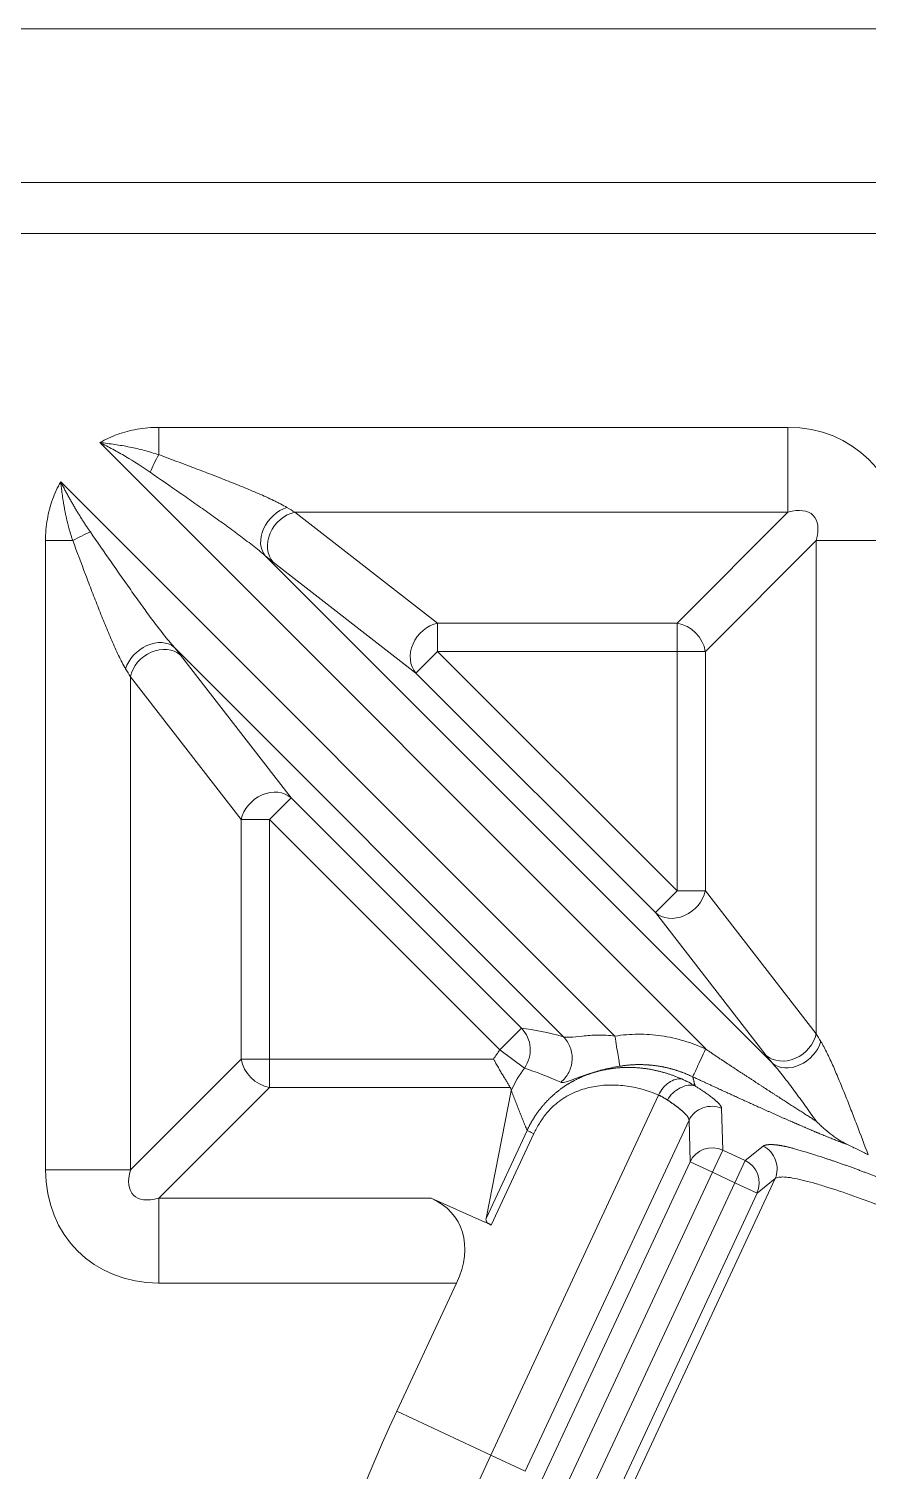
# Model space of a CAD drawing. Header units: millimetres. Extents: x 559 to 1112, y 323 to 643.
# Drawn here: x 726.22 to 739.93, y 462.88 to 486.45 of the extents above; entities that cross this region are included whole.
import ezdxf

# ---------------------------------------------------------------- set-up
doc = ezdxf.new("R2010")
doc.units = ezdxf.units.MM
doc.layers.add('core', color=7, linetype='Continuous', lineweight=20)

msp = doc.modelspace()

# ---------------------------------------------------------------- linework, layer by layer
at = {"layer": 'core', "lineweight": 13}
for p, q in [((720.815, 486.447), (764.67, 486.447)), ((723.323, 483.104), (765.062, 483.104)), ((738.621, 479.936), (728.34, 479.936)), ((728.34, 479.491), (728.34, 479.936)), ((738.621, 479.936), (738.621, 478.549)), ((737.283, 469.785), (727.38, 479.688)), ((726.739, 479.048), (735.795, 469.991)), ((730.565, 478.549), (738.621, 478.549)), ((730.565, 478.549), (732.898, 476.738)), ((736.81, 476.738), (738.621, 478.549)), ((726.491, 478.087), (726.936, 478.087)), ((726.491, 478.087), (726.491, 467.806)), ((739.084, 478.087), (737.273, 476.276)), ((739.084, 478.087), (740.47, 478.087)), ((739.084, 478.087), (739.084, 470.031)), ((738.371, 469.547), (730.081, 477.837)), ((732.543, 475.922), (730.211, 477.733)), ((736.81, 476.738), (732.898, 476.738)), ((732.898, 476.276), (732.898, 476.738)), ((736.81, 476.738), (736.81, 476.276)), ((728.591, 476.346), (734.955, 469.981)), ((728.694, 476.216), (730.505, 473.884)), ((732.543, 475.922), (732.898, 476.276)), ((732.898, 476.276), (736.81, 476.276)), ((732.898, 476.276), (736.81, 472.363)), ((736.81, 476.276), (736.81, 472.363)), ((736.81, 476.276), (737.273, 476.276)), ((737.273, 472.363), (737.273, 476.276)), ((727.878, 467.806), (727.878, 475.862)), ((729.689, 473.529), (727.878, 475.862)), ((732.543, 475.922), (736.456, 472.009)), ((730.151, 473.529), (730.505, 473.884)), ((734.269, 470.12), (730.505, 473.884)), ((729.689, 473.529), (729.689, 469.617)), ((729.689, 473.529), (730.151, 473.529)), ((733.914, 469.766), (730.151, 473.529)), ((730.151, 469.617), (730.151, 473.529)), ((736.81, 472.363), (736.456, 472.009)), ((737.273, 472.363), (736.81, 472.363)), ((737.273, 472.363), (739.084, 470.031)), ((738.267, 469.676), (736.456, 472.009)), ((734.269, 470.12), (733.914, 469.766)), ((727.878, 467.806), (729.689, 469.617)), ((730.151, 469.617), (729.689, 469.617)), ((733.812, 469.617), (730.151, 469.617)), ((730.151, 469.154), (730.151, 469.617)), ((734.316, 469.47), (733.914, 469.766)), ((730.151, 469.154), (728.34, 467.343)), ((730.151, 469.154), (734.085, 469.154)), ((733.689, 467.012), (734.099, 469.098)), ((733.765, 463.148), (736.508, 469.029)), ((737.539, 468.813), (737.557, 468.13)), ((734.359, 468.45), (733.689, 467.012)), ((734.331, 462.884), (737.006, 468.62)), ((737.024, 467.937), (737.006, 468.62)), ((734.471, 468.398), (733.775, 466.904)), ((737.923, 467.96), (738.218, 468.195)), ((737.388, 467.768), (737.557, 468.13)), ((737.923, 467.96), (737.557, 468.13)), ((737.923, 467.96), (737.753, 467.597)), ((727.878, 467.806), (726.491, 467.806)), ((737.024, 467.937), (734.607, 462.756)), ((737.388, 467.768), (734.971, 462.586)), ((737.024, 467.937), (737.388, 467.768)), ((737.753, 467.597), (737.388, 467.768)), ((735.337, 462.415), (737.753, 467.597)), ((738.413, 467.663), (735.854, 462.174)), ((737.753, 467.597), (738.118, 467.427)), ((738.413, 467.663), (738.118, 467.427)), ((728.34, 465.957), (728.34, 467.343)), ((732.791, 467.343), (728.34, 467.343)), ((733.672, 466.95), (732.791, 467.343)), ((735.701, 462.245), (738.118, 467.427)), ((728.34, 465.957), (733.206, 465.957)), ((732.23, 463.864), (733.206, 465.957)), ((732.23, 463.864), (733.765, 463.148)), ((734.331, 462.884), (733.765, 463.148))]:
    msp.add_line(p, q, dxfattribs=at)
for centre, radius, start, end in [((719.145, 487.282), 85.99, 282.44405, 347.55593), ((719.145, 487.282), 84.657, 283.17659, 346.81803), ((755.361, 453.078), 25.522, 155, 194.8096), ((755.361, 453.078), 23.828, 155, 0)]:
    msp.add_arc(centre, radius, start, end, dxfattribs=at)
for centre, major_axis, ratio, start_param, end_param in [((738.28, 477.746), (1.665, 1.665), 0.854588, 5.576034, 6.990337), ((730.436, 478.191), (0.32, 0.388), 0.741911, 0.836997, 3.011237), ((728.815, 479.936), (-2.025, 1.504), 0.059018, 2.541078, 2.656461), ((738.28, 477.746), (0.753, 0.753), 0.472398, 5.576034, 6.990337), ((730.565, 478.087), (-0.308, -0.397), 0.818985, 3.900323, 6.130707), ((728.461, 479.581), (-2.024, 2.008), 0.061627, 2.558355, 2.673737), ((732.898, 476.276), (-0.308, -0.397), 0.818985, 3.900323, 6.130707), ((736.81, 476.276), (0.356, -0.356), 0.854588, 0.863645, 2.277948), ((728.236, 475.991), (0.388, 0.32), 0.741911, 0.130355, 2.304596), ((728.34, 475.862), (-0.397, -0.308), 0.818985, 3.294071, 5.524455), ((726.846, 477.967), (-2.008, 2.024), 0.061627, 3.609448, 3.72483), ((726.491, 477.612), (-1.504, 2.025), 0.059018, 3.626725, 3.742107), ((730.151, 473.529), (-0.397, -0.308), 0.818985, 3.294071, 5.524455), ((736.81, 472.363), (-0.397, -0.308), 0.818985, 0.152478, 2.382862), ((736.415, 468.267), (-3.138, 1.625), 0.298083, 5.343364, 5.607918), ((733.914, 469.766), (-0.061, -0.499), 0.990067, 1.062202, 2.472985), ((738.621, 470.031), (0.397, 0.308), 0.818985, 3.294071, 5.524455), ((738.725, 469.901), (-0.388, -0.32), 0.741911, 0.130355, 2.304596), ((740.47, 468.281), (-1.504, 2.025), 0.059018, 0.485132, 0.600514), ((730.151, 469.617), (-0.356, 0.356), 0.854588, 0.863645, 2.277948), ((735.94, 468.243), (-0.87, 2.389), 0.989133, 0.582209, 0.653912), ((740.116, 467.926), (-2.008, 2.024), 0.061627, 0.467855, 0.583238), ((735.94, 468.243), (-0.699, 1.922), 0.983816, 0.582209, 0.793832), ((736.061, 467.913), (-2.662, 1.613), 0.20397, 5.278586, 5.54314), ((735.94, 468.244), (-0.695, 1.923), 0.983814, 0.79612, 0.800888), ((737.388, 467.768), (-0.402, -0.011), 0.993174, 4.25257, 5.817896), ((737.753, 467.597), (-0.25, 0.315), 0.993174, 3.606882, 5.172208), ((728.681, 468.147), (-1.665, -1.665), 0.854588, 5.576034, 6.990337), ((728.681, 468.147), (0.753, 0.753), 0.472398, 2.434441, 3.848744), ((731.452, 465.957), (1.781, 0.999), 0.635013, 5.559476, 6.724438), ((734.139, 467.03), (0.451, 0.036), 0.374951, 3.03679, 3.368383)]:
    msp.add_ellipse(centre, major_axis=major_axis, ratio=ratio, start_param=start_param, end_param=end_param, dxfattribs=at)
for points, degree in [([(765.062, 483.932), (751.149, 483.934), (737.236, 483.935), (723.323, 483.937)], 3), ([(726.491, 478.087), (726.491, 478.208), (726.512, 478.44), (726.596, 478.76), (726.686, 478.955), (726.739, 479.048)], 3), ([(735.795, 469.991), (735.92, 470.012), (736.173, 470.032), (736.553, 470.005), (736.925, 469.923), (737.163, 469.833), (737.278, 469.78)], 3), ([(735.876, 469.5), (735.874, 469.508), (735.868, 469.547), (735.848, 469.667), (735.823, 469.821), (735.805, 469.934), (735.795, 469.991)], 3), ([(736.508, 469.029), (736.528, 469.072), (736.583, 469.154), (736.678, 469.238), (736.78, 469.291), (736.854, 469.298), (736.886, 469.291)], 3), ([(736.655, 468.947), (736.677, 468.989), (736.736, 469.066), (736.86, 469.151), (736.993, 469.198), (737.071, 469.191), (737.106, 469.178)], 3), ([(736.886, 469.291), (736.926, 469.274), (737.002, 469.237), (737.072, 469.198), (737.106, 469.178)], 3), ([(737.066, 469.327), (737.076, 469.301), (737.096, 469.204), (737.106, 469.178)], 2), ([(734.359, 468.45), (734.101, 469.1)], 1), ([(733.775, 466.904), (733.678, 466.958)], 1)]:
    msp.add_open_spline(points, degree=degree, dxfattribs=at)
for points, degree, knots in [([(727.38, 479.688), (727.472, 479.741), (727.665, 479.83), (727.983, 479.915), (728.218, 479.936), (728.34, 479.936)], 3, [0, 0, 0, 0, 0.332317, 0.666159, 1, 1, 1, 1]), ([(727.38, 479.688), (727.461, 479.679), (727.543, 479.669), (727.705, 479.645), (727.786, 479.631), (727.946, 479.599), (728.026, 479.58), (728.183, 479.538), (728.261, 479.515), (728.339, 479.488)], 3, [0, 0, 0, 0, 0.25, 0.25, 0.5, 0.5, 0.75, 0.75, 1, 1, 1, 1]), ([(728.201, 479.205), (728.07, 479.295), (727.936, 479.38), (727.731, 479.501), (727.661, 479.54), (727.521, 479.615), (727.451, 479.652), (727.38, 479.688)], 3, [0, 0, 0, 0, 0.5, 0.5, 0.75, 0.75, 1, 1, 1, 1]), ([(728.34, 479.491), (728.315, 479.445), (728.29, 479.396), (728.242, 479.299), (728.22, 479.25), (728.2, 479.203)], 3, [0, 0, 0, 0, 0.5, 0.5, 1, 1, 1, 1]), ([(728.34, 479.491), (728.527, 479.422), (728.712, 479.352), (728.989, 479.247), (729.081, 479.212), (729.264, 479.142), (729.355, 479.106), (729.535, 479.035), (729.625, 478.999), (729.8, 478.927), (729.887, 478.891), (730.013, 478.836), (730.055, 478.818), (730.137, 478.781), (730.177, 478.762), (730.236, 478.734), (730.256, 478.724), (730.294, 478.705), (730.313, 478.696), (730.369, 478.666), (730.404, 478.647), (730.436, 478.627)], 3, [0, 0, 0, 0, 0.25, 0.25, 0.375, 0.375, 0.5, 0.5, 0.625, 0.625, 0.75, 0.75, 0.8125, 0.8125, 0.875, 0.875, 0.90625, 0.90625, 0.9375, 0.9375, 1, 1, 1, 1]), ([(726.936, 478.087), (726.933, 478.096), (726.927, 478.115), (726.918, 478.142), (726.909, 478.17), (726.9, 478.197), (726.892, 478.225), (726.884, 478.252), (726.876, 478.28), (726.869, 478.307), (726.862, 478.335), (726.855, 478.362), (726.848, 478.389), (726.841, 478.417), (726.835, 478.444), (726.829, 478.472), (726.823, 478.499), (726.817, 478.527), (726.811, 478.554), (726.806, 478.581), (726.801, 478.609), (726.796, 478.636), (726.791, 478.664), (726.786, 478.691), (726.782, 478.719), (726.778, 478.746), (726.773, 478.773), (726.769, 478.801), (726.766, 478.828), (726.762, 478.856), (726.758, 478.883), (726.755, 478.911), (726.751, 478.938), (726.748, 478.965), (726.745, 478.993), (726.742, 479.02), (726.74, 479.038), (726.739, 479.048)], 3, [0, 0, 0, 0, 0.029648, 0.059195, 0.088646, 0.118006, 0.147277, 0.176461, 0.205564, 0.234588, 0.263539, 0.292421, 0.321238, 0.349992, 0.378686, 0.407323, 0.435906, 0.464437, 0.492922, 0.521363, 0.549763, 0.578124, 0.606446, 0.634732, 0.662985, 0.691207, 0.719399, 0.747564, 0.775703, 0.803818, 0.831909, 0.859977, 0.888023, 0.916048, 0.944052, 0.972036, 1, 1, 1, 1]), ([(726.739, 479.048), (726.744, 479.038), (726.754, 479.017), (726.77, 478.987), (726.786, 478.957), (726.801, 478.927), (726.817, 478.898), (726.833, 478.868), (726.849, 478.839), (726.865, 478.809), (726.881, 478.78), (726.897, 478.751), (726.913, 478.722), (726.93, 478.694), (726.946, 478.665), (726.963, 478.637), (726.98, 478.608), (726.997, 478.58), (727.013, 478.552), (727.03, 478.524), (727.048, 478.497), (727.065, 478.469), (727.082, 478.442), (727.099, 478.414), (727.117, 478.387), (727.135, 478.36), (727.152, 478.333), (727.17, 478.306), (727.188, 478.28), (727.206, 478.253), (727.218, 478.236), (727.224, 478.227)], 3, [0, 0, 0, 0, 0.035522, 0.070966, 0.10633, 0.141617, 0.176825, 0.211957, 0.247012, 0.281992, 0.316896, 0.351725, 0.386479, 0.42116, 0.455768, 0.490303, 0.524766, 0.559157, 0.593477, 0.627727, 0.661907, 0.696018, 0.730061, 0.764035, 0.797942, 0.831782, 0.865556, 0.899264, 0.932907, 0.966485, 1, 1, 1, 1]), ([(730.081, 477.837), (730.049, 477.865), (730.015, 477.894), (729.945, 477.952), (729.909, 477.981), (729.835, 478.039), (729.798, 478.067), (729.723, 478.125), (729.685, 478.153), (729.57, 478.239), (729.492, 478.296), (729.334, 478.41), (729.255, 478.467), (729.095, 478.58), (729.014, 478.637), (728.852, 478.751), (728.771, 478.807), (728.527, 478.977), (728.364, 479.09), (728.2, 479.203)], 3, [0, 0, 0, 0, 0.0625, 0.0625, 0.125, 0.125, 0.1875, 0.1875, 0.25, 0.25, 0.375, 0.375, 0.5, 0.5, 0.625, 0.625, 0.75, 0.75, 1, 1, 1, 1]), ([(727.224, 478.227), (727.177, 478.207), (727.128, 478.185), (727.031, 478.137), (726.982, 478.112), (726.936, 478.087)], 3, [0, 0, 0, 0, 0.5, 0.5, 1, 1, 1, 1]), ([(726.936, 478.087), (727.005, 477.9), (727.075, 477.715), (727.18, 477.438), (727.215, 477.346), (727.285, 477.163), (727.321, 477.072), (727.392, 476.892), (727.428, 476.803), (727.5, 476.627), (727.536, 476.541), (727.591, 476.414), (727.609, 476.372), (727.646, 476.29), (727.665, 476.25), (727.703, 476.171), (727.722, 476.133), (727.761, 476.058), (727.78, 476.023), (727.8, 475.991)], 3, [0, 0, 0, 0, 0.25, 0.25, 0.375, 0.375, 0.5, 0.5, 0.625, 0.625, 0.75, 0.75, 0.8125, 0.8125, 0.875, 0.875, 0.9375, 0.9375, 1, 1, 1, 1]), ([(728.591, 476.346), (728.562, 476.378), (728.533, 476.412), (728.475, 476.482), (728.446, 476.518), (728.388, 476.592), (728.36, 476.629), (728.303, 476.704), (728.274, 476.742), (728.188, 476.857), (728.131, 476.935), (728.017, 477.093), (727.961, 477.172), (727.847, 477.332), (727.79, 477.413), (727.676, 477.575), (727.62, 477.656), (727.45, 477.9), (727.337, 478.063), (727.224, 478.227)], 3, [0, 0, 0, 0, 0.0625, 0.0625, 0.125, 0.125, 0.1875, 0.1875, 0.25, 0.25, 0.375, 0.375, 0.5, 0.5, 0.625, 0.625, 0.75, 0.75, 1, 1, 1, 1]), ([(734.91, 469.236), (734.937, 469.259), (734.962, 469.283), (735.006, 469.338), (735.025, 469.367), (735.057, 469.43), (735.069, 469.463), (735.088, 469.53), (735.094, 469.565), (735.098, 469.635), (735.096, 469.67), (735.086, 469.739), (735.077, 469.773), (735.053, 469.839), (735.038, 469.87), (735.001, 469.929), (734.979, 469.956), (734.955, 469.981)], 3, [0, 0, 0, 0, 0.125, 0.125, 0.25, 0.25, 0.375, 0.375, 0.5, 0.5, 0.625, 0.625, 0.75, 0.75, 0.875, 0.875, 1, 1, 1, 1]), ([(735.795, 469.991), (735.701, 470.004), (735.607, 470.009), (735.427, 470.007), (735.255, 469.992), (735.085, 469.972), (734.994, 469.971), (734.965, 469.977), (734.955, 469.981)], 3, [0, 0, 0, 0, 0.25, 0.25, 0.5, 0.75, 0.875, 1, 1, 1, 1]), ([(739.933, 468.053), (739.871, 468.219), (739.809, 468.383), (739.715, 468.628), (739.684, 468.709), (739.621, 468.87), (739.589, 468.95), (739.526, 469.109), (739.494, 469.188), (739.429, 469.343), (739.397, 469.419), (739.348, 469.531), (739.331, 469.567), (739.306, 469.622), (739.298, 469.64), (739.281, 469.675), (739.273, 469.693), (739.247, 469.745), (739.23, 469.778), (739.205, 469.826), (739.196, 469.842), (739.179, 469.873), (739.17, 469.887), (739.161, 469.901)], 3, [0, 0, 0, 0, 0.25, 0.25, 0.375, 0.375, 0.5, 0.5, 0.625, 0.625, 0.75, 0.75, 0.8125, 0.8125, 0.84375, 0.84375, 0.875, 0.875, 0.9375, 0.9375, 0.96875, 0.96875, 1, 1, 1, 1]), ([(733.812, 469.617), (733.816, 469.611), (733.819, 469.605), (733.825, 469.593), (733.835, 469.575), (733.845, 469.557), (733.858, 469.534), (733.865, 469.522), (733.878, 469.499), (733.885, 469.488), (733.904, 469.454), (733.917, 469.432), (733.936, 469.399), (733.942, 469.388), (733.955, 469.367), (733.961, 469.357), (733.979, 469.326), (733.991, 469.307), (734.008, 469.279), (734.013, 469.27), (734.024, 469.252), (734.029, 469.244), (734.044, 469.219), (734.054, 469.204), (734.07, 469.177), (734.078, 469.165), (734.085, 469.154)], 3, [0, 0, 0, 0, 0.03125, 0.03125, 0.0625, 0.125, 0.125, 0.1875, 0.1875, 0.25, 0.25, 0.375, 0.375, 0.4375, 0.4375, 0.5, 0.5, 0.625, 0.625, 0.6875, 0.6875, 0.75, 0.75, 0.875, 0.875, 1, 1, 1, 1]), ([(737.278, 469.78), (737.252, 469.724), (737.201, 469.615), (737.134, 469.472), (737.084, 469.364), (737.069, 469.333), (737.066, 469.327)], 3, [0, 0, 0, 0, 0.25, 0.5, 0.75, 1, 1, 1, 1]), ([(737.278, 469.78), (737.295, 469.768), (737.328, 469.746), (737.378, 469.713), (737.427, 469.68), (737.476, 469.647), (737.524, 469.615), (737.572, 469.583), (737.62, 469.551), (737.666, 469.52), (737.713, 469.489), (737.759, 469.459), (737.804, 469.429), (737.85, 469.399), (737.894, 469.37), (737.938, 469.341), (737.982, 469.313), (738.025, 469.285), (738.068, 469.257), (738.11, 469.229), (738.152, 469.202), (738.193, 469.176), (738.233, 469.149), (738.274, 469.123), (738.313, 469.097), (738.353, 469.072), (738.391, 469.047), (738.43, 469.022), (738.467, 468.998), (738.505, 468.974), (738.541, 468.95), (738.577, 468.927), (738.613, 468.904), (738.648, 468.881), (738.683, 468.859), (738.717, 468.837), (738.751, 468.816), (738.784, 468.794), (738.817, 468.773), (738.849, 468.753), (738.88, 468.732), (738.911, 468.712), (738.942, 468.692), (738.972, 468.673), (739.001, 468.654), (739.03, 468.635), (739.059, 468.617), (739.078, 468.605), (739.087, 468.599)], 3, [0, 0, 0, 0, 0.027836, 0.055399, 0.08269, 0.10971, 0.136457, 0.162933, 0.189137, 0.215069, 0.24073, 0.266119, 0.291236, 0.316082, 0.340656, 0.364959, 0.388991, 0.412752, 0.436241, 0.45946, 0.482408, 0.505084, 0.52749, 0.549626, 0.57149, 0.593085, 0.614409, 0.635462, 0.656246, 0.676759, 0.697003, 0.716977, 0.736681, 0.756116, 0.775281, 0.794177, 0.812805, 0.831163, 0.849252, 0.867073, 0.884626, 0.901911, 0.918928, 0.935676, 0.952158, 0.968372, 0.984319, 1, 1, 1, 1]), ([(734.359, 468.45), (734.362, 468.455), (734.368, 468.467), (734.376, 468.484), (734.384, 468.501), (734.393, 468.518), (734.402, 468.535), (734.411, 468.552), (734.42, 468.568), (734.429, 468.585), (734.439, 468.601), (734.448, 468.617), (734.458, 468.634), (734.468, 468.65), (734.478, 468.666), (734.489, 468.682), (734.499, 468.697), (734.51, 468.713), (734.521, 468.729), (734.532, 468.744), (734.543, 468.759), (734.554, 468.775), (734.566, 468.79), (734.577, 468.805), (734.589, 468.82), (734.601, 468.834), (734.613, 468.849), (734.626, 468.863), (734.638, 468.878), (734.651, 468.892), (734.663, 468.906), (734.676, 468.92), (734.689, 468.934), (734.703, 468.947), (734.716, 468.961), (734.73, 468.974), (734.743, 468.987), (734.757, 469), (734.771, 469.013), (734.785, 469.026), (734.8, 469.039), (734.814, 469.051), (734.829, 469.063), (734.843, 469.076), (734.858, 469.088), (734.873, 469.099), (734.888, 469.111), (734.904, 469.123), (734.919, 469.134), (734.935, 469.145), (734.95, 469.156), (734.966, 469.167), (734.982, 469.178), (734.998, 469.188), (735.014, 469.199), (735.031, 469.209), (735.047, 469.219), (735.064, 469.229), (735.081, 469.239), (735.098, 469.248), (735.115, 469.257), (735.132, 469.267), (735.149, 469.275), (735.166, 469.284), (735.184, 469.293), (735.201, 469.301), (735.219, 469.31), (735.237, 469.318), (735.255, 469.325), (735.273, 469.333), (735.291, 469.341), (735.309, 469.348), (735.328, 469.355), (735.346, 469.362), (735.365, 469.369), (735.383, 469.375), (735.396, 469.379), (735.402, 469.381)], 3, [0, 0, 0, 0, 0.01248, 0.024955, 0.037427, 0.049896, 0.062364, 0.074832, 0.087302, 0.099774, 0.11225, 0.12473, 0.137217, 0.149711, 0.162214, 0.174726, 0.187249, 0.199784, 0.212333, 0.224896, 0.237475, 0.25007, 0.262683, 0.275316, 0.287969, 0.300643, 0.31334, 0.32606, 0.338806, 0.351577, 0.364376, 0.377203, 0.390059, 0.402946, 0.415864, 0.428814, 0.441799, 0.454818, 0.467873, 0.480965, 0.494095, 0.507263, 0.520472, 0.533722, 0.547013, 0.560348, 0.573726, 0.58715, 0.600619, 0.614135, 0.627699, 0.641312, 0.654974, 0.668687, 0.682452, 0.696269, 0.710139, 0.724063, 0.738042, 0.752077, 0.766169, 0.780319, 0.794526, 0.808793, 0.82312, 0.837508, 0.851957, 0.866468, 0.881043, 0.895681, 0.910385, 0.925153, 0.939987, 0.954889, 0.969857, 0.984894, 1, 1, 1, 1]), ([(734.91, 469.236), (734.925, 469.232), (734.947, 469.233), (734.99, 469.243), (735.005, 469.247), (735.04, 469.258), (735.097, 469.278), (735.167, 469.305), (735.274, 469.344), (735.333, 469.365), (735.4, 469.386)], 3, [0, 0, 0, 0, 0.25, 0.25, 0.375, 0.375, 0.5, 0.75, 0.75, 1, 1, 1, 1]), ([(735.4, 469.386), (735.433, 469.396), (735.467, 469.407), (735.54, 469.428), (735.578, 469.438), (735.658, 469.457), (735.699, 469.467), (735.785, 469.484), (735.83, 469.493), (735.876, 469.5)], 3, [0, 0, 0, 0, 0.25, 0.25, 0.5, 0.5, 0.75, 0.75, 1, 1, 1, 1]), ([(735.402, 469.381), (735.408, 469.383), (735.42, 469.388), (735.439, 469.393), (735.458, 469.399), (735.477, 469.405), (735.496, 469.41), (735.515, 469.416), (735.534, 469.421), (735.554, 469.425), (735.574, 469.43), (735.593, 469.435), (735.613, 469.439), (735.634, 469.443), (735.654, 469.447), (735.674, 469.451), (735.695, 469.454), (735.716, 469.458), (735.736, 469.461), (735.757, 469.463), (735.779, 469.466), (735.8, 469.469), (735.821, 469.471), (735.843, 469.473), (735.865, 469.475), (735.886, 469.476), (735.908, 469.477), (735.93, 469.478), (735.953, 469.479), (735.975, 469.48), (735.997, 469.48), (736.02, 469.48), (736.043, 469.48), (736.065, 469.479), (736.088, 469.479), (736.111, 469.478), (736.134, 469.476), (736.158, 469.475), (736.181, 469.473), (736.204, 469.471), (736.228, 469.469), (736.251, 469.466), (736.275, 469.463), (736.299, 469.46), (736.323, 469.457), (736.347, 469.453), (736.371, 469.449), (736.395, 469.444), (736.419, 469.44), (736.443, 469.435), (736.467, 469.429), (736.492, 469.424), (736.516, 469.418), (736.541, 469.412), (736.565, 469.405), (736.59, 469.398), (736.614, 469.391), (736.639, 469.384), (736.664, 469.376), (736.688, 469.368), (736.713, 469.36), (736.738, 469.351), (736.763, 469.342), (736.787, 469.332), (736.812, 469.322), (736.837, 469.312), (736.862, 469.302), (736.878, 469.295), (736.886, 469.291)], 3, [0, 0, 0, 0, 0.011956, 0.024004, 0.036144, 0.048376, 0.060701, 0.073119, 0.085631, 0.098237, 0.110937, 0.123732, 0.136623, 0.149608, 0.16269, 0.175867, 0.189142, 0.202512, 0.215981, 0.229546, 0.243209, 0.256971, 0.27083, 0.284788, 0.298845, 0.313002, 0.327257, 0.341613, 0.356068, 0.370623, 0.385279, 0.400036, 0.414893, 0.429852, 0.444912, 0.460074, 0.475337, 0.490702, 0.50617, 0.52174, 0.537412, 0.553188, 0.569066, 0.585048, 0.601133, 0.617322, 0.633614, 0.65001, 0.666511, 0.683115, 0.699824, 0.716638, 0.733556, 0.750579, 0.767708, 0.784941, 0.80228, 0.819724, 0.837274, 0.85493, 0.872692, 0.89056, 0.908533, 0.926614, 0.9448, 0.963093, 0.981493, 1, 1, 1, 1]), ([(737.066, 469.327), (737.06, 469.33), (737.046, 469.336), (737.026, 469.345), (737.007, 469.354), (736.987, 469.363), (736.966, 469.371), (736.946, 469.38), (736.926, 469.388), (736.906, 469.396), (736.886, 469.403), (736.865, 469.41), (736.845, 469.418), (736.824, 469.424), (736.804, 469.431), (736.783, 469.438), (736.763, 469.444), (736.742, 469.45), (736.721, 469.455), (736.701, 469.461), (736.68, 469.466), (736.659, 469.471), (736.639, 469.476), (736.618, 469.481), (736.597, 469.485), (736.576, 469.489), (736.555, 469.493), (736.534, 469.497), (736.514, 469.5), (736.493, 469.504), (736.472, 469.507), (736.451, 469.51), (736.43, 469.512), (736.409, 469.514), (736.389, 469.517), (736.368, 469.519), (736.347, 469.52), (736.326, 469.522), (736.305, 469.523), (736.284, 469.524), (736.264, 469.525), (736.243, 469.525), (736.222, 469.526), (736.202, 469.526), (736.181, 469.526), (736.16, 469.526), (736.14, 469.525), (736.119, 469.525), (736.099, 469.524), (736.078, 469.523), (736.058, 469.521), (736.037, 469.52), (736.017, 469.518), (735.997, 469.516), (735.976, 469.514), (735.956, 469.512), (735.936, 469.509), (735.916, 469.506), (735.896, 469.503), (735.882, 469.501), (735.876, 469.5)], 3, [0, 0, 0, 0, 0.01795, 0.035874, 0.053772, 0.071645, 0.089493, 0.107314, 0.125111, 0.142881, 0.160627, 0.178347, 0.196042, 0.213711, 0.231356, 0.248975, 0.266569, 0.284138, 0.301681, 0.3192, 0.336694, 0.354163, 0.371607, 0.389027, 0.406421, 0.423791, 0.441136, 0.458457, 0.475753, 0.493024, 0.510271, 0.527493, 0.544692, 0.561865, 0.579015, 0.59614, 0.613241, 0.630318, 0.647371, 0.664399, 0.681404, 0.698385, 0.715342, 0.732275, 0.749184, 0.766069, 0.782931, 0.799769, 0.816584, 0.833374, 0.850142, 0.866886, 0.883606, 0.900304, 0.916978, 0.933628, 0.950256, 0.96686, 0.983442, 1, 1, 1, 1]), ([(739.087, 468.599), (739.028, 468.683), (738.968, 468.766), (738.85, 468.931), (738.79, 469.012), (738.701, 469.133), (738.671, 469.173), (738.611, 469.252), (738.581, 469.291), (738.521, 469.368), (738.491, 469.405), (738.446, 469.46), (738.431, 469.478), (738.401, 469.513), (738.386, 469.53), (738.371, 469.547)], 3, [0, 0, 0, 0, 0.25, 0.25, 0.5, 0.5, 0.625, 0.625, 0.75, 0.75, 0.875, 0.875, 0.9375, 0.9375, 1, 1, 1, 1]), ([(734.085, 469.154), (734.091, 469.145), (734.095, 469.136), (734.099, 469.117), (734.1, 469.108), (734.099, 469.098)], 3, [0, 0, 0, 0, 0.5, 0.5, 1, 1, 1, 1]), ([(734.471, 468.398), (734.5, 468.457), (734.56, 468.569), (734.694, 468.762), (734.883, 468.94), (735.136, 469.084), (735.403, 469.166), (735.679, 469.199), (735.96, 469.186), (736.238, 469.131), (736.419, 469.067), (736.508, 469.029)], 3, [0, 0, 0, 0, 0.0625, 0.125, 0.25, 0.375, 0.5, 0.625, 0.75, 0.875, 1, 1, 1, 1]), ([(739.593, 468.221), (739.376, 468.298), (739.038, 468.441), (738.898, 468.5), (738.725, 468.576), (738.587, 468.636), (738.406, 468.716), (738.064, 468.868), (737.756, 469.009), (737.443, 469.151), (737.066, 469.327)], 2, [0, 0, 0, 0.25, 0.25, 0.375, 0.375, 0.5, 0.5, 0.75, 0.75, 1, 1, 1]), ([(737.106, 469.178), (737.322, 469.042), (737.429, 468.951), (737.533, 468.863), (737.539, 468.813)], 2, [0, 0, 0, 0.5, 0.5, 1, 1, 1]), ([(736.655, 468.947), (736.651, 468.949), (736.643, 468.954), (736.632, 468.962), (736.62, 468.969), (736.608, 468.976), (736.596, 468.984), (736.583, 468.991), (736.571, 468.997), (736.559, 469.004), (736.546, 469.011), (736.533, 469.017), (736.521, 469.023), (736.512, 469.027), (736.508, 469.029)], 3, [0, 0, 0, 0, 0.087705, 0.174597, 0.260683, 0.345966, 0.430452, 0.514146, 0.597054, 0.679181, 0.760533, 0.841117, 0.920937, 1, 1, 1, 1]), ([(737.006, 468.62), (737.006, 468.621), (737.006, 468.624), (737.005, 468.629), (737.004, 468.634), (737.003, 468.639), (737.001, 468.644), (736.999, 468.65), (736.996, 468.655), (736.993, 468.661), (736.989, 468.667), (736.985, 468.673), (736.981, 468.679), (736.976, 468.686), (736.971, 468.692), (736.965, 468.699), (736.96, 468.705), (736.953, 468.712), (736.947, 468.719), (736.94, 468.726), (736.933, 468.733), (736.925, 468.74), (736.918, 468.747), (736.91, 468.755), (736.901, 468.762), (736.893, 468.77), (736.884, 468.777), (736.875, 468.785), (736.866, 468.793), (736.856, 468.8), (736.846, 468.808), (736.837, 468.816), (736.826, 468.824), (736.816, 468.832), (736.805, 468.84), (736.795, 468.848), (736.784, 468.856), (736.773, 468.864), (736.762, 468.873), (736.75, 468.881), (736.739, 468.889), (736.727, 468.897), (736.715, 468.905), (736.704, 468.914), (736.692, 468.922), (736.68, 468.93), (736.667, 468.938), (736.659, 468.944), (736.655, 468.947)], 3, [0, 0, 0, 0, 0.025464, 0.050763, 0.075896, 0.100863, 0.125665, 0.150301, 0.174771, 0.199076, 0.223215, 0.247189, 0.270997, 0.294639, 0.318116, 0.341427, 0.364573, 0.387553, 0.410367, 0.433016, 0.455499, 0.477817, 0.499969, 0.521956, 0.543777, 0.565433, 0.586923, 0.608248, 0.629407, 0.6504, 0.671229, 0.691891, 0.712389, 0.73272, 0.752887, 0.772888, 0.792723, 0.812393, 0.831898, 0.851237, 0.870411, 0.88942, 0.908263, 0.926941, 0.945454, 0.963801, 0.981983, 1, 1, 1, 1]), ([(737.006, 468.62), (737.028, 468.667), (737.093, 468.749), (737.277, 468.854), (737.444, 468.856), (737.539, 468.813)], 3, [0, 0, 0, 0, 0.25, 0.5, 1, 1, 1, 1]), ([(734.471, 468.398), (734.44, 468.412), (734.414, 468.424), (734.376, 468.442), (734.364, 468.448), (734.359, 468.45)], 3, [0, 0, 0, 0, 0.5, 0.5, 1, 1, 1, 1]), ([(739.087, 468.599), (739.097, 468.59), (739.106, 468.581), (739.125, 468.562), (739.135, 468.553), (739.163, 468.526), (739.183, 468.508), (739.242, 468.455), (739.283, 468.421), (739.346, 468.373), (739.367, 468.357), (739.411, 468.327), (739.433, 468.312), (739.477, 468.284), (739.5, 468.271), (739.546, 468.245), (739.569, 468.233), (739.593, 468.221)], 3, [0, 0, 0, 0, 0.0625, 0.0625, 0.125, 0.125, 0.25, 0.25, 0.5, 0.5, 0.625, 0.625, 0.75, 0.75, 0.875, 0.875, 1, 1, 1, 1]), ([(738.218, 468.195), (738.246, 468.212), (738.366, 468.225), (738.53, 468.2), (738.583, 468.188), (738.645, 468.174), (738.738, 468.148), (738.84, 468.12), (738.973, 468.079), (739.115, 468.035), (739.257, 467.988), (739.548, 467.892), (739.856, 467.775), (740.141, 467.667), (740.493, 467.521), (740.829, 467.382), (741.162, 467.234), (741.51, 467.081), (741.875, 466.91), (742.059, 466.823), (742.437, 466.641), (742.615, 466.553), (742.961, 466.382), (743.269, 466.219), (743.568, 466.062), (743.841, 465.908), (744.1, 465.762), (744.321, 465.628), (744.741, 465.372), (744.947, 465.204), (745.142, 465.044), (745.138, 464.968)], 2, [0, 0, 0, 0.05, 0.125, 0.15625, 0.15625, 0.1875, 0.1875, 0.21875, 0.21875, 0.25, 0.25, 0.3125, 0.3125, 0.375, 0.375, 0.4375, 0.4375, 0.5, 0.5, 0.53125, 0.5625, 0.5625, 0.625, 0.625, 0.6875, 0.6875, 0.75, 0.75, 0.875, 0.875, 1, 1, 1]), ([(738.218, 468.195), (738.266, 468.173), (738.349, 468.108), (738.453, 467.92), (738.457, 467.757), (738.413, 467.663)], 3, [0, 0, 0, 0, 0.25, 0.5, 1, 1, 1, 1]), ([(739.593, 468.221), (739.652, 468.193), (739.709, 468.165), (739.823, 468.11), (739.878, 468.082), (739.933, 468.053)], 3, [0, 0, 0, 0, 0.5, 0.5, 1, 1, 1, 1]), ([(744.605, 464.775), (744.605, 464.793), (744.599, 464.813), (744.572, 464.858), (744.553, 464.883), (744.502, 464.937), (744.471, 464.966), (744.397, 465.029), (744.356, 465.062), (744.262, 465.132), (744.16, 465.204), (744.042, 465.282), (743.855, 465.402), (743.717, 465.486), (743.425, 465.658), (743.27, 465.745), (742.954, 465.919), (742.791, 466.006), (742.466, 466.175), (742.303, 466.258), (741.982, 466.416), (741.824, 466.492), (741.668, 466.565), (741.665, 466.566), (741.661, 466.568), (741.654, 466.572), (741.637, 466.579), (741.604, 466.595), (741.536, 466.626), (741.478, 466.653), (741.36, 466.706), (741.28, 466.742), (741.037, 466.849), (740.87, 466.92), (740.533, 467.059), (740.363, 467.128), (740.026, 467.259), (739.86, 467.321), (739.54, 467.435), (739.386, 467.487), (739.172, 467.554), (739.104, 467.575), (738.974, 467.611), (738.912, 467.627), (738.798, 467.654), (738.745, 467.665), (738.649, 467.682), (738.606, 467.687), (738.53, 467.691), (738.498, 467.69), (738.446, 467.682), (738.426, 467.674), (738.413, 467.663)], 3, [0, 0, 0, 0, 0.03125, 0.03125, 0.0625, 0.0625, 0.09375, 0.09375, 0.125, 0.125, 0.15625, 0.1875, 0.1875, 0.25, 0.25, 0.3125, 0.3125, 0.375, 0.375, 0.4375, 0.4375, 0.5, 0.5, 0.500977, 0.500977, 0.501953, 0.503906, 0.507813, 0.515625, 0.53125, 0.53125, 0.5625, 0.5625, 0.625, 0.625, 0.6875, 0.6875, 0.75, 0.75, 0.8125, 0.8125, 0.84375, 0.84375, 0.875, 0.875, 0.90625, 0.90625, 0.9375, 0.9375, 0.96875, 0.96875, 1, 1, 1, 1])]:
    msp.add_open_spline(points, degree=degree, knots=knots, dxfattribs=at)

doc.saveas('drawing.dxf')
